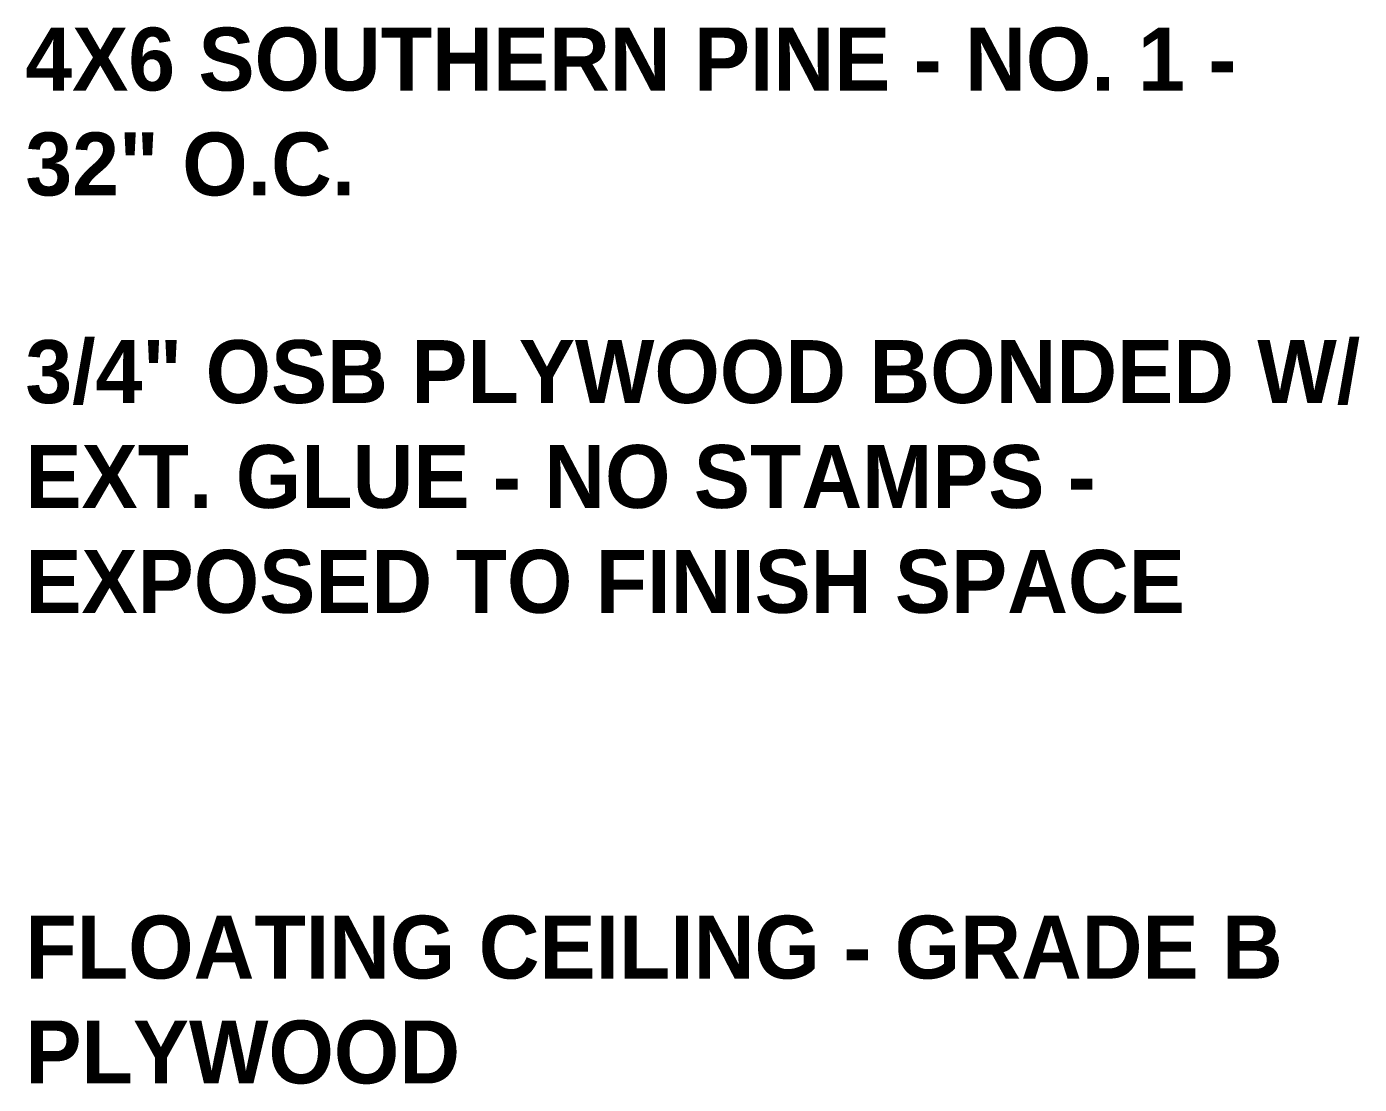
# Model space of a CAD drawing. Header units: inches. Extents: x -3547 to 717, y -19 to 229.
# Drawn here: x -2926.7 to -2831.4, y 153.2 to 228.8 of the extents above; entities that cross this region are included whole.
import ezdxf

# ---------------------------------------------------------------- set-up
doc = ezdxf.new("R2010")
doc.units = ezdxf.units.IN
doc.header["$MEASUREMENT"] = 0
doc.layers.add('G-ANNO-TEXT', color=231, linetype='Continuous', lineweight=9)
doc.styles.add('Century Gothic_B', font='GOTHICB.TTF', dxfattribs={"height": 4.5})

msp = doc.modelspace()

# ---------------------------------------------------------------- texts
at = {"layer": 'G-ANNO-TEXT', "char_height": 4.5, "attachment_point": 1, "style": 'Century Gothic_B'}
for s, insert, width in [('4X6 SOUTHERN PINE - NO. 1 -', (-2926.81663, 228.78033), 106.8075), ('32" O.C.', (-2926.81663, 221.28033), 30.4515), ('3/4" OSB PLYWOOD BONDED W/', (-2926.81663, 206.43266), 118.9275), ('EXT. GLUE - NO STAMPS -', (-2926.81663, 198.93266), 91.3545), ('EXPOSED TO FINISH SPACE', (-2926.81663, 191.43266), 97.4145), ('FLOATING CEILING - GRADE B', (-2926.81663, 165.28196), 109.383), ('PLYWOOD', (-2926.81663, 157.78196), 38.0265)]:
    msp.add_mtext(s, dxfattribs=dict(at, insert=insert, width=width))

doc.saveas('drawing.dxf')
